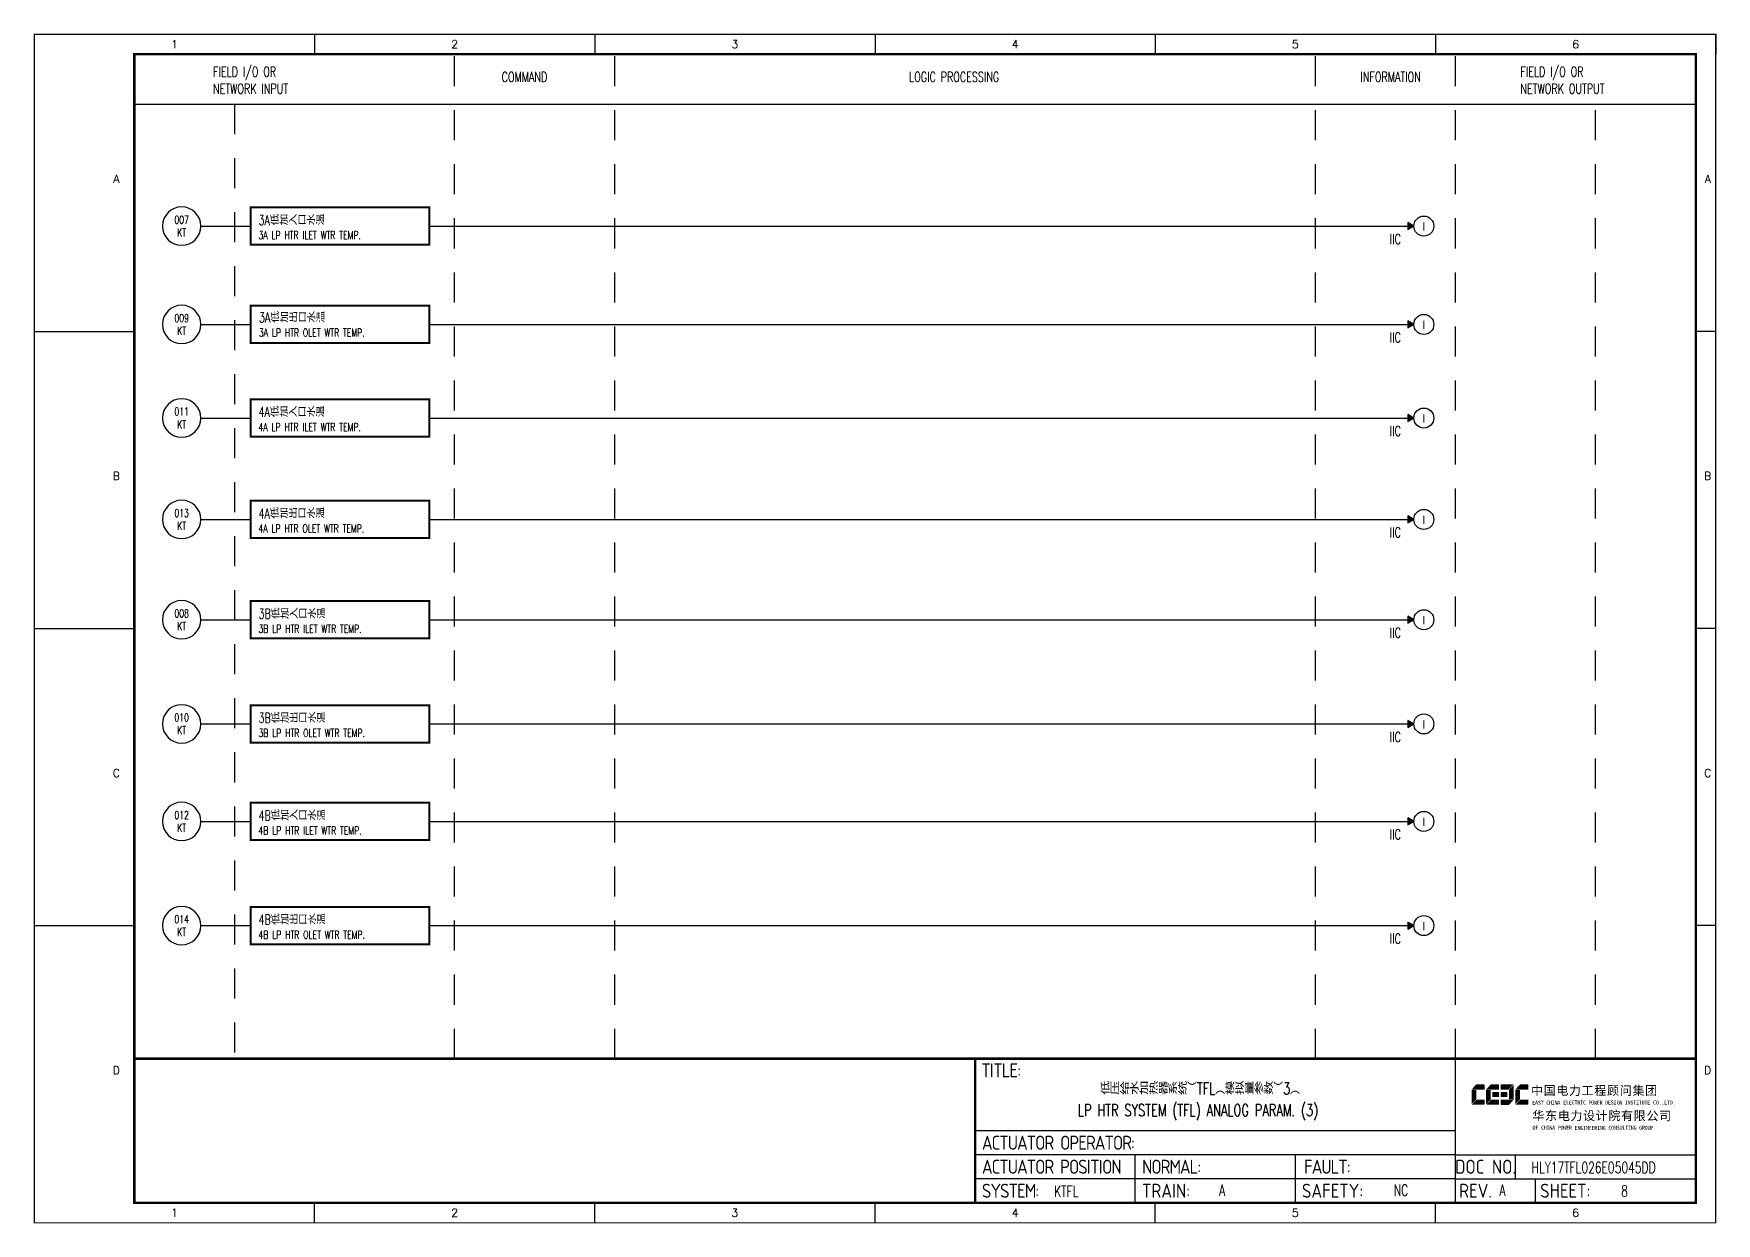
# Model space of a CAD drawing. Header units: millimetres. Extents: x 6586 to 9951, y 1074 to 5865.
# Drawn here: x 7727 to 8147.3, y 2628.8 to 2926.1 of the extents above; entities that cross this region are included whole.
import ezdxf
from ezdxf.enums import TextEntityAlignment as Align

# ---------------------------------------------------------------- set-up
doc = ezdxf.new("R2010")
doc.units = ezdxf.units.MM
doc.linetypes.add('DASHED', pattern=[0.75, 0.5, -0.25])
doc.linetypes.add('JIS_02_0.7', pattern=[1.35, 0.75, -0.6])
for name, color, linetype in [('INSTRUMENT', 4, 'Continuous'), ('MLINE', 6, 'Continuous'), ('TITLE', 1, 'Continuous'), ('TK', 7, 'Continuous'), ('图框_外框线', 7, 'Continuous'), ('图框_标题栏文字', 6, 'Continuous')]:
    doc.layers.add(name, color=color, linetype=linetype)
doc.styles.add('ecepdi', font='simhei.ttf', dxfattribs={"width": 0.9})
doc.styles.get("Standard").update_dxf_attribs({"font": 'romans.shx', "width": 0.7, "bigfont": '@0hztxta.shx'})
doc.styles.add('工程字', font='gbenor.shx', dxfattribs={"bigfont": 'gbcbig.shx'})

# ---------------------------------------------------------------- blocks, each defined once
blk = doc.blocks.new('INS00')
at = {"layer": 'INSTRUMENT', "color": 0}
blk.add_lwpolyline([(6, 0, 1), (-6, 0, 1)], format="xyb", close=True, dxfattribs=at)
at = {"layer": 'INSTRUMENT', "flags": 1}
for tag, p in [('INSNAM', (0, 9)), ('INSDGN', (0, -9)), ('INSSUP', (0, -15)), ('INSTYP', (0, -12)), ('INSMAN', (0, -18)), ('INSREM', (0, -21))]:
    blk.add_attdef(tag, text='', height=3, dxfattribs=at).set_placement(p, align=Align.TOP_CENTER)
at = {"layer": 'INSTRUMENT', "width": 0.7}
for tag, p in [('INSHH', (6, 3.5)), ('INSL', (6, -3)), ('INSLL', (6, -6))]:
    blk.add_attdef(tag, p, '', height=2.5, dxfattribs=at)
for tag, p in [('INSIDE', (0, 2)), ('INSSYS', (0, -2))]:
    blk.add_attdef(tag, text='', height=2.5, dxfattribs=at).set_placement(p, align=Align.MIDDLE)
at = {"layer": 'INSTRUMENT', "linetype": 'DASHED', "width": 0.7}
blk.add_attdef('INSH', (6, 0.5), '', height=2.5, dxfattribs=at)
blk = doc.blocks.new('A$C1E0003F3')
h = blk.add_hatch(color=152)
edge = h.paths.add_edge_path()
edge.add_ellipse((5.15, 4.41), major_axis=(0, 0.211), ratio=0.769231, start_angle=-90, end_angle=0)
edge.add_line((5.15, 4.62), (3.22, 4.62))
edge.add_line((3.22, 4.62), (2.09, 3.35))
edge.add_line((2.09, 3.35), (5.32, 3.35))
edge.add_line((5.32, 3.35), (5.32, 4.41))
h.paths.add_polyline_path([(3.22, 3.23), (2.09, 3.23), (2.09, -0.36), (3.22, 0.91)])
edge = h.paths.add_edge_path()
edge.add_line((5.32, 0.81), (3.27, 0.81))
edge.add_line((3.27, 0.81), (2.13, -0.46))
edge.add_line((2.13, -0.46), (5.15, -0.46))
edge.add_ellipse((5.15, -0.25), major_axis=(0, 0.211), ratio=0.769231, start_angle=180, end_angle=270)
edge.add_line((5.32, -0.25), (5.32, 0.81))
h = blk.add_hatch(color=152)
edge = h.paths.add_edge_path()
edge.add_ellipse((8.78, 4.41), major_axis=(0, 0.211), ratio=0.769231, start_angle=-90, end_angle=0)
edge.add_line((8.78, 4.62), (6.84, 4.62))
edge.add_line((6.84, 4.62), (5.71, 3.35))
edge.add_line((5.71, 3.35), (8.94, 3.35))
edge.add_line((8.94, 3.35), (8.94, 4.41))
h.paths.add_polyline_path([(6.84, 3.23), (5.71, 3.23), (5.71, -0.36), (6.84, 0.91)])
edge = h.paths.add_edge_path()
edge.add_ellipse((8.78, 2.49), major_axis=(0, 0.211), ratio=0.769231, start_angle=-90, end_angle=0)
edge.add_line((8.78, 2.7), (7.22, 2.7))
edge.add_line((7.22, 2.7), (7.22, 1.44))
edge.add_line((7.22, 1.44), (8.78, 1.44))
edge.add_ellipse((8.78, 1.65), major_axis=(0, 0.211), ratio=0.769231, start_angle=180, end_angle=270)
edge.add_line((8.94, 1.65), (8.94, 2.49))
edge = h.paths.add_edge_path()
edge.add_line((8.94, 0.81), (6.89, 0.81))
edge.add_line((6.89, 0.81), (5.75, -0.46))
edge.add_line((5.75, -0.46), (8.78, -0.46))
edge.add_ellipse((8.78, -0.25), major_axis=(0, 0.211), ratio=0.769231, start_angle=180, end_angle=270)
edge.add_line((8.94, -0.25), (8.94, 0.81))
h = blk.add_hatch(color=1)
edge = h.paths.add_edge_path()
edge.add_line((12.48, 4.62), (9.46, 4.62))
edge.add_ellipse((9.46, 4.41), major_axis=(0, 0.211), ratio=0.769231, start_angle=0, end_angle=90)
edge.add_line((9.3, 4.41), (9.3, 3.35))
edge.add_line((9.3, 3.35), (11.35, 3.35))
edge.add_line((11.35, 3.35), (12.48, 4.62))
h.paths.add_polyline_path([(12.57, 4.56), (11.38, 3.23), (11.38, 0.93), (12.57, 0.93)])
edge = h.paths.add_edge_path()
edge.add_line((11.03, 2.7), (9.46, 2.7))
edge.add_ellipse((9.46, 2.49), major_axis=(0, 0.211), ratio=0.769231, start_angle=0, end_angle=90)
edge.add_line((9.3, 2.49), (9.3, 1.65))
edge.add_ellipse((9.46, 1.65), major_axis=(0, 0.211), ratio=0.769231, start_angle=90, end_angle=180)
edge.add_line((9.46, 1.44), (11.03, 1.44))
edge.add_line((11.03, 1.44), (11.03, 2.7))
h = blk.add_hatch(color=152)
edge = h.paths.add_edge_path()
edge.add_ellipse((16.11, 4.41), major_axis=(0, 0.211), ratio=0.769231, start_angle=-90, end_angle=0)
edge.add_line((16.11, 4.62), (14.14, 4.62))
edge.add_line((14.14, 4.62), (13, 3.35))
edge.add_line((13, 3.35), (16.27, 3.35))
edge.add_line((16.27, 3.35), (16.27, 4.41))
h.paths.add_polyline_path([(14.14, 3.23), (13, 3.23), (13, -0.36), (14.14, 0.91)])
edge = h.paths.add_edge_path()
edge.add_line((16.27, 0.81), (14.18, 0.81))
edge.add_line((14.18, 0.81), (13.04, -0.46))
edge.add_line((13.04, -0.46), (16.03, -0.46))
edge.add_ellipse((16.03, -0.15), major_axis=(0, 0.316), ratio=0.769231, start_angle=180, end_angle=270)
edge.add_line((16.27, -0.15), (16.27, 0.81))
h = blk.add_hatch(color=1)
edge = h.paths.add_edge_path()
edge.add_line((12.58, 0.79), (9.3, 0.79))
edge.add_line((9.3, 0.79), (9.3, -0.27))
edge.add_ellipse((9.46, -0.27), major_axis=(0, 0.211), ratio=0.769231, start_angle=90, end_angle=180)
edge.add_line((9.46, -0.48), (11.43, -0.48))
edge.add_line((11.43, -0.48), (12.58, 0.79))
at = {"layer": 'TITLE', "color": 7, "style": 'ecepdi'}
for s, p in [('中', (16.92, 1.94)), ('国', (20.09, 2)), ('电', (23.25, 1.99)), ('力', (26.39, 1.96)), ('程', (32.71, 1.98)), ('顾', (35.9, 1.98)), ('问', (39.09, 1.94)), ('集', (42.26, 1.98)), ('团', (45.42, 2.01)), ('工', (29.53, 1.95)), ('华', (17.24, -4.31)), ('东', (20.45, -4.29)), ('电', (23.62, -4.35)), ('力', (26.75, -4.32)), ('设', (29.92, -4.3)), ('计', (33.05, -4.31)), ('院', (36.26, -4.29)), ('有', (39.41, -4.29)), ('限', (42.57, -4.32)), ('公', (45.78, -4.38)), ('司', (48.91, -4.35))]:
    blk.add_text(s, height=2.2, dxfattribs=at).set_placement(p)
at = {"layer": 'TITLE', "color": 7, "style": 'ecepdi', "width": 0.975}
for s, p in [('E', (17.58, 0.02)), ('A', (18.29, 0.03)), ('S', (19, 0.03)), ('T', (19.7, 0.03)), ('C', (21.1, 0.09)), ('H', (21.77, 0.09)), ('I', (22.46, 0.09)), ('N', (23.17, 0.1)), ('A', (23.86, 0.1)), ('E', (25.35, 0.09)), ('L', (26.05, 0.11)), ('E', (26.76, 0.1)), ('C', (27.46, 0.12)), ('T', (28.18, 0.11)), ('R', (28.87, 0.1)), ('I', (29.57, 0.11)), ('C', (30.28, 0.1)), ('P', (31.64, 0.09)), ('O', (32.32, 0.08)), ('W', (33.03, 0.08)), ('E', (33.72, 0.08)), ('R', (34.42, 0.09)), ('D', (35.81, 0.1)), ('E', (36.52, 0.1)), ('S', (37.2, 0.1)), ('I', (37.91, 0.09)), ('G', (38.68, 0.11)), ('N', (39.38, 0.09)), ('I', (40.72, 0.07)), ('N', (41.43, 0.08)), ('S', (42.14, 0.08)), ('T', (42.83, 0.08)), ('I', (43.52, 0.09)), ('T', (44.22, 0.07)), ('U', (44.93, 0.07)), ('T', (45.63, 0.08)), ('E', (46.34, 0.09)), ('C', (47.76, 0.11)), ('O', (48.48, 0.1)), ('L', (50.56, 0.1)), ('T', (51.27, 0.1)), ('D', (51.96, 0.1)), ('.', (49.23, 0.1)), (',', (49.87, 0.1)), ('.', (52.72, 0.11)), ('O', (17.67, -6.18)), ('OF', (18.01, -6.2)), ('F', (18.37, -6.2)), ('C', (19.8, -6.19)), ('H', (20.47, -6.19)), ('I', (21.15, -6.19)), ('N', (21.87, -6.18)), ('A', (22.56, -6.18)), ('P', (23.98, -6.2)), ('O', (24.66, -6.21)), ('W', (25.36, -6.21)), ('E', (26.06, -6.21)), ('R', (26.75, -6.2)), ('E', (28.19, -6.24)), ('N', (28.91, -6.27)), ('G', (29.62, -6.26)), ('I', (30.32, -6.27)), ('N', (31.02, -6.27)), ('E', (31.7, -6.28)), ('E', (32.41, -6.27)), ('R', (33.1, -6.24)), ('I', (33.81, -6.24)), ('N', (34.51, -6.26)), ('G', (35.2, -6.24)), ('C', (36.61, -6.19)), ('O', (37.3, -6.21)), ('N', (38, -6.2)), ('S', (38.71, -6.21)), ('U', (39.41, -6.18)), ('L', (40.11, -6.18)), ('T', (40.81, -6.19)), ('I', (41.51, -6.21)), ('N', (42.2, -6.21)), ('G', (42.91, -6.17)), ('G', (44.29, -6.2)), ('R', (45, -6.21)), ('O', (45.69, -6.22)), ('U', (46.39, -6.2)), ('P', (47.1, -6.23))]:
    blk.add_text(s, height=1, dxfattribs=at).set_placement(p, align=Align.MIDDLE_CENTER)
blk = doc.blocks.new('A$C57484896')
for p, q in [((70, 297), (70, 292)), ((140, 297), (140, 292)), ((210, 297), (210, 292)), ((280, 297), (280, 292)), ((350, 297), (350, 292)), ((420, 297), (420, 292)), ((0, 222.75), (25, 222.75)), ((420, 222.75), (415, 222.75)), ((0, 148.5), (25, 148.5)), ((420, 148.5), (415, 148.5)), ((0, 74.25), (25, 74.25)), ((420, 74.25), (415, 74.25)), ((70, 0), (70, 5)), ((140, 0), (140, 5)), ((210, 0), (210, 5)), ((280, 0), (280, 5)), ((350, 0), (350, 5))]:
    blk.add_line(p, q)
at = {"layer": 'MLINE', "linetype": 'JIS_02_0.7', "ltscale": 10}
for p, q in [((105, 41), (105, 292)), ((145, 41), (145, 292)), ((320, 41), (320, 292)), ((355, 41), (355, 292)), ((50, 279.56), (50, 41)), ((390, 41), (390, 279.56))]:
    blk.add_line(p, q, dxfattribs=at)
at = {"layer": 'MLINE'}
blk.add_line((25, 279.56), (415, 279.56), dxfattribs=at)
at = {"layer": '图框_外框线'}
for p, q in [((355, 5), (355, 41)), ((355, 23), (235, 23)), ((355, 17), (235, 17)), ((275, 11), (275, 17)), ((315, 11), (315, 17)), ((355, 17), (415, 17)), ((370, 11), (370, 17)), ((355, 11), (235, 11)), ((355, 11), (235, 11)), ((275, 5), (275, 11)), ((315, 5), (315, 11)), ((355, 11), (415, 11)), ((375, 5), (375, 11))]:
    blk.add_line(p, q, dxfattribs=at)
for points, const_width in [([(0, 0), (420, 0), (420, 297), (0, 297)], 0.3), ([(25, 5), (415, 5), (415, 292), (25, 292)], 0.6)]:
    blk.add_lwpolyline(points, close=True, dxfattribs=dict(at, const_width=const_width))
at = {"layer": '图框_外框线', "const_width": 0.6}
blk.add_lwpolyline([(235, 41), (25, 41)], dxfattribs=at)
at = {"layer": '图框_外框线'}
blk.add_lwpolyline([(415, 41, 0.6, 0.6, 0), (235, 41, 0.6, 0.6, 0), (235, 5, 0, 0, 0)], format="xyseb", dxfattribs=at)
blk.add_blockref('A$C1E0003F3', (356.94, 29.95))
at = {"layer": 'MLINE', "char_height": 2.5, "width": 31.8959, "attachment_point": 1}
for s, insert in [('FIELD I/O OR', (44.67, 288.89)), ('COMMAND', (116.74, 287.58)), ('LOGIC PROCESSING', (218.52, 287.58)), ('INFORMATION', (331.25, 287.58)), ('FIELD I/O OR', (371.22, 288.89)), ('NETWORK INPUT', (44.67, 284.64)), ('NETWORK OUTPUT', (371.22, 284.64))]:
    blk.add_mtext(s, dxfattribs=dict(at, insert=insert))
at = {"layer": 'TK', "color": 3}
for s, p in [('1', (35, 294.5)), ('2', (105, 294.5)), ('3', (175, 294.5)), ('4', (245, 294.5)), ('5', (315, 294.5)), ('6', (385, 294.5)), ('1', (35, 2.5)), ('2', (105, 2.5)), ('3', (175, 2.5)), ('4', (245, 2.5)), ('5', (315, 2.5)), ('6', (385, 2.5))]:
    blk.add_text(s, height=2, dxfattribs=at).set_placement(p, align=Align.MIDDLE)
for s, p in [('A', (20.5, 259.88)), ('A', (418, 259.88)), ('B', (20.5, 185.62)), ('B', (418, 185.62)), ('C', (20.5, 111.38)), ('C', (418, 111.38)), ('D', (20.5, 37.12)), ('D', (418, 37.12))]:
    blk.add_text(s, height=2, dxfattribs=at).set_placement(p, align=Align.CENTER)
at = {"layer": '图框_标题栏文字', "char_height": 3.5, "style": '工程字'}
for s, insert, width, attachment_point in [('{\\T0.9; TITLE:}', (234.86, 38.09), 14.2249, 4), ('{\\T0.9; ACTUATOR OPERATOR:}', (235, 20), 40, 4), ('{\\T0.9; ACTUATOR POSITION}', (235, 14), 45, 4), ('{\\T0.9; NORMAL:}', (275, 14), 18.2557, 4), ('{\\T0.9; FAULT:}', (315.44, 14), 15, 4), ('DOC NO.', (362.5, 14), 15, 5), ('{\\T0.9; SYSTEM:}', (235, 8), 17.9526, 4), ('{\\T0.9; }TRAIN: ', (275, 8), 17.6638, 4), ('SAFETY:', (324.3, 8), 22.3993, 5), ('REV.', (360, 8), 10, 5), ('SHEET:', (382.42, 8), 20, 5)]:
    blk.add_mtext(s, dxfattribs=dict(at, insert=insert, width=width, attachment_point=attachment_point))

msp = doc.modelspace()

# ---------------------------------------------------------------- hatches: boundary and pattern name
for points in [[(8071.74, 2877.97), (8070.24, 2878.84), (8070.24, 2877.1)], [(8071.74, 2853.39), (8070.24, 2854.26), (8070.24, 2852.52)], [(8071.74, 2830.01), (8070.24, 2830.88), (8070.24, 2829.15)], [(8071.74, 2804.67), (8070.24, 2805.54), (8070.24, 2803.81)], [(8071.74, 2779.6), (8070.24, 2780.46), (8070.24, 2778.73)], [(8071.74, 2753.57), (8070.24, 2754.43), (8070.24, 2752.7)], [(8071.74, 2729.2), (8070.24, 2730.06), (8070.24, 2728.33)], [(8071.74, 2703.17), (8070.24, 2704.03), (8070.24, 2702.3)]]:
    msp.add_hatch(color=256).paths.add_polyline_path(points)

# ---------------------------------------------------------------- linework, layer by layer
for p, q in [((7781.17, 2882.64), (7825.85, 2882.64)), ((7781.17, 2873.3), (7781.17, 2882.64)), ((7825.85, 2873.3), (7825.85, 2882.64)), ((7768.77, 2877.97), (7781.17, 2877.97)), ((7825.85, 2877.97), (8071.74, 2877.97)), ((7825.85, 2873.3), (7781.17, 2873.3)), ((7781.17, 2858.06), (7825.85, 2858.06)), ((7781.17, 2848.72), (7781.17, 2858.06)), ((7825.85, 2848.72), (7825.85, 2858.06)), ((7768.77, 2853.39), (7781.17, 2853.39)), ((7825.85, 2853.39), (8071.74, 2853.39)), ((7825.85, 2848.72), (7781.17, 2848.72)), ((7781.17, 2834.68), (7825.85, 2834.68)), ((7781.17, 2825.34), (7781.17, 2834.68)), ((7825.85, 2825.34), (7825.85, 2834.68)), ((7768.77, 2830.01), (7781.17, 2830.01)), ((7825.85, 2830.01), (8071.74, 2830.01)), ((7825.85, 2825.34), (7781.17, 2825.34)), ((7781.17, 2809.35), (7825.85, 2809.35)), ((7781.17, 2800), (7781.17, 2809.35)), ((7825.85, 2800), (7825.85, 2809.35)), ((7768.77, 2804.67), (7781.17, 2804.67)), ((7825.85, 2804.67), (8071.74, 2804.67)), ((7825.85, 2800), (7781.17, 2800)), ((7781.17, 2784.27), (7825.85, 2784.27)), ((7781.17, 2774.93), (7781.17, 2784.27)), ((7825.85, 2774.93), (7825.85, 2784.27)), ((7768.77, 2779.6), (7781.17, 2779.6)), ((7825.85, 2779.6), (8071.74, 2779.6)), ((7825.85, 2774.93), (7781.17, 2774.93)), ((7781.17, 2758.24), (7825.85, 2758.24)), ((7781.17, 2748.9), (7781.17, 2758.24)), ((7825.85, 2748.9), (7825.85, 2758.24)), ((7768.77, 2753.57), (7781.17, 2753.57)), ((7825.85, 2753.57), (8071.74, 2753.57)), ((7825.85, 2748.9), (7781.17, 2748.9)), ((7781.17, 2733.87), (7825.85, 2733.87)), ((7781.17, 2724.53), (7781.17, 2733.87)), ((7825.85, 2724.53), (7825.85, 2733.87)), ((7768.77, 2729.2), (7781.17, 2729.2)), ((7825.85, 2729.2), (8071.74, 2729.2)), ((7825.85, 2724.53), (7781.17, 2724.53)), ((7781.17, 2707.84), (7825.85, 2707.84)), ((7781.17, 2698.5), (7781.17, 2707.84)), ((7825.85, 2698.5), (7825.85, 2707.84)), ((7768.77, 2703.17), (7781.17, 2703.17)), ((7825.85, 2703.17), (8071.74, 2703.17)), ((7825.85, 2698.5), (7781.17, 2698.5))]:
    msp.add_line(p, q)
at = {"const_width": 0.5}
for points in [[(7781.17, 2882.64), (7825.85, 2882.64), (7825.85, 2873.3), (7781.17, 2873.3), (7781.17, 2882.64)], [(7781.17, 2858.06), (7825.85, 2858.06), (7825.85, 2848.72), (7781.17, 2848.72), (7781.17, 2858.06)], [(7781.17, 2834.68), (7825.85, 2834.68), (7825.85, 2825.34), (7781.17, 2825.34), (7781.17, 2834.68)], [(7781.17, 2809.35), (7825.85, 2809.35), (7825.85, 2800), (7781.17, 2800), (7781.17, 2809.35)], [(7781.17, 2784.27), (7825.85, 2784.27), (7825.85, 2774.93), (7781.17, 2774.93), (7781.17, 2784.27)], [(7781.17, 2758.24), (7825.85, 2758.24), (7825.85, 2748.9), (7781.17, 2748.9), (7781.17, 2758.24)], [(7781.17, 2733.87), (7825.85, 2733.87), (7825.85, 2724.53), (7781.17, 2724.53), (7781.17, 2733.87)], [(7781.17, 2707.84), (7825.85, 2707.84), (7825.85, 2698.5), (7781.17, 2698.5), (7781.17, 2707.84)]]:
    msp.add_lwpolyline(points, dxfattribs=at)
for points in [[(8071.74, 2877.97), (8070.24, 2878.84), (8070.24, 2877.1)], [(8071.74, 2853.39), (8070.24, 2854.26), (8070.24, 2852.52)], [(8071.74, 2830.01), (8070.24, 2830.88), (8070.24, 2829.15)], [(8071.74, 2804.67), (8070.24, 2805.54), (8070.24, 2803.81)], [(8071.74, 2779.6), (8070.24, 2780.46), (8070.24, 2778.73)], [(8071.74, 2753.57), (8070.24, 2754.43), (8070.24, 2752.7)], [(8071.74, 2729.2), (8070.24, 2730.06), (8070.24, 2728.33)], [(8071.74, 2703.17), (8070.24, 2704.03), (8070.24, 2702.3)]]:
    msp.add_lwpolyline(points, close=True)
for centre in [(8074.24, 2877.97), (8074.24, 2853.39), (8074.24, 2830.01), (8074.24, 2804.67), (8074.24, 2779.6), (8074.24, 2753.57), (8074.24, 2729.2), (8074.24, 2703.17)]:
    msp.add_circle(centre, 2.5)

# ---------------------------------------------------------------- block references
msp.add_blockref('A$C57484896', (7727.15, 2628.91))
at = {"layer": 'MLINE', "xscale": 0.8000000000001819, "yscale": 0.7999999999999545, "zscale": 0.8}
for p, values in [((7763.97, 2877.97), {'INSIDE': '007', 'INSSYS': 'KT'}), ((7763.97, 2853.39), {'INSIDE': '009', 'INSSYS': 'KT'}), ((7763.97, 2830.01), {'INSIDE': '011', 'INSSYS': 'KT'}), ((7763.97, 2804.67), {'INSIDE': '013', 'INSSYS': 'KT'}), ((7763.97, 2779.6), {'INSIDE': '008', 'INSSYS': 'KT'}), ((7763.97, 2753.57), {'INSIDE': '010', 'INSSYS': 'KT'}), ((7763.97, 2729.2), {'INSIDE': '012', 'INSSYS': 'KT'}), ((7763.97, 2703.17), {'INSIDE': '014', 'INSSYS': 'KT'})]:
    msp.add_blockref('INS00', p, dxfattribs=at).add_auto_attribs(values)

# ---------------------------------------------------------------- texts
at = {"width": 0.7}
for s, height, p in [('3A低加入口水温', 2.5, (7783.16, 2878.23)), ('3A LP HTR ILET WTR TEMP.', 2, (7783.16, 2874.7)), ('3A低加出口水温', 2.5, (7783.26, 2853.9)), ('3A LP HTR OLET WTR TEMP.', 2, (7783.26, 2850.34)), ('4A低加入口水温', 2.5, (7783.16, 2830.28)), ('4A LP HTR ILET WTR TEMP.', 2, (7783.16, 2826.74)), ('4A低加出口水温', 2.5, (7783.16, 2804.94)), ('4A LP HTR OLET WTR TEMP.', 2, (7783.16, 2801.4)), ('3B低加入口水温', 2.5, (7783.16, 2779.86)), ('3B LP HTR ILET WTR TEMP.', 2, (7783.16, 2776.33)), ('3B低加出口水温', 2.5, (7783.16, 2753.83)), ('3B LP HTR OLET WTR TEMP.', 2, (7783.16, 2750.3)), ('4B低加入口水温', 2.5, (7783.16, 2729.46)), ('4B LP HTR ILET WTR TEMP.', 2, (7783.16, 2725.92)), ('4B低加出口水温', 2.5, (7783.16, 2703.43)), ('4B LP HTR OLET WTR TEMP.', 2, (7783.16, 2699.9)), ('低压给水加热器系统（TFL）模拟量参数（3） ', 3, (7993.41, 2660.99)), ('LP HTR SYSTEM (TFL) ANALOG PARAM. (3)', 3, (7987.81, 2655.55))]:
    msp.add_text(s, height=height, dxfattribs=at).set_placement(p)
for p in [(8074.27, 2876.84), (8074.27, 2852.26), (8074.27, 2828.88), (8074.27, 2803.55), (8074.27, 2778.47), (8074.27, 2752.44), (8074.27, 2728.07), (8074.27, 2702.04)]:
    msp.add_text('I', height=2, dxfattribs=at).set_placement(p, align=Align.CENTER)
at = {"attachment_point": 1}
for s, insert, char_height, width in [('IIC', (8065.73, 2875.97), 2.5, 4.5039), ('IIC', (8065.73, 2851.39), 2.5, 4.5039), ('IIC', (8065.73, 2828.01), 2.5, 4.5039), ('IIC', (8065.73, 2802.67), 2.5, 4.5039), ('IIC', (8065.73, 2777.6), 2.5, 4.5039), ('IIC', (8065.73, 2751.57), 2.5, 4.5039), ('IIC', (8065.73, 2727.2), 2.5, 4.5039), ('IIC', (8065.73, 2701.17), 2.5, 4.5039), ('KTFL', (7981.91, 2638.16), 2.8, 8.5983), ('A', (8023.13, 2638.45), 2.8, 8.5983), ('NC', (8066.71, 2638.45), 2.8, 8.5983), ('A', (8093.16, 2638.45), 2.8, 8.5983)]:
    msp.add_mtext(s, dxfattribs=dict(at, insert=insert, char_height=char_height, width=width))
at = {"width": 0.7}
for tag, p, s in [('HLY17TFL026E05045DD', (8101.15, 2641.31), ''), ('8', (8123.53, 2635.45), '1')]:
    msp.add_attdef(tag, p, s, height=2.8, dxfattribs=at)

doc.saveas('drawing.dxf')
